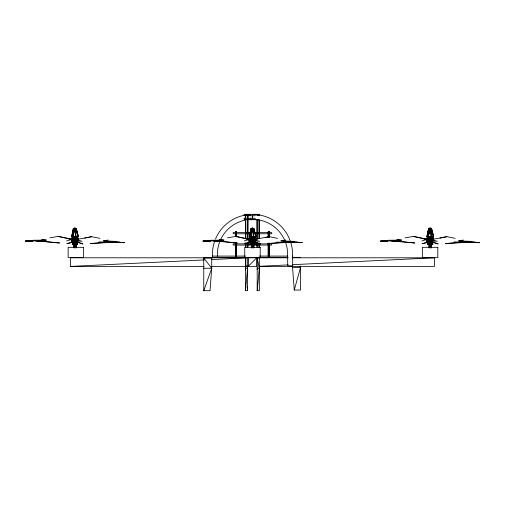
<?xml version="1.0" encoding="UTF-8"?>
<svg xmlns="http://www.w3.org/2000/svg" width="505" height="505" viewBox="0 0 505 505"><rect width="100%" height="100%" fill="white"/><g stroke="black" fill="none" stroke-linecap="round" stroke-linejoin="round"><path stroke-width="0.76" d="M76.741 242.211L78.382 242.305L71.533 242.255L71.533 238.316L74.172 238.328L71.533 238.316L71.975 242.23L74.172 242.23L71.533 242.255L71.533 238.316L78.408 238.366L76.747 238.272L76.741 239.85M71.615 238.341L73.9 238.36L72.196 238.366L71.615 242.28L73.648 242.242L73.9 238.36L71.615 238.341L71.615 242.28L73.882 242.267L73.9 238.36L72.878 238.272L72.878 242.211L71.981 238.291L73.654 238.341L73.964 240.677M71.981 238.291L71.975 242.23L74.172 242.23M73.882 242.267L72.177 242.305L72.196 238.366L73.168 242.337L73.882 242.267L73.654 238.341M247.892 257.462L247.892 265.895L245.689 265.895L245.689 257.462M245.828 257.31L245.689 265.895M254.368 239.85L254.368 238.272L256.035 238.366L249.243 238.341L249.154 242.255L251.793 242.23L249.596 242.23L249.161 238.316L251.522 238.36L251.509 242.267C246.301 244.95 250.486 232.022 249.236 242.28L256.003 242.305L254.362 242.211M251.692 241.453L251.275 238.341L249.161 238.316L251.522 238.36L251.275 242.242L249.596 242.23L249.603 238.291L251.799 238.328L250.505 238.272L250.499 242.211L249.154 242.255L251.509 242.267L250.789 242.337L249.823 238.366L249.243 238.341M251.275 238.341L251.275 242.242L249.236 242.28L249.823 238.366L251.522 238.36L251.806 239.667M428.998 240.689L428.897 242.242L426.782 242.255L428.897 242.242L428.903 238.341L428.126 238.272L427.23 238.291L427.224 242.23L426.782 242.255L426.782 238.316L426.864 242.28L433.631 242.305L431.194 242.236M433.378 239.629L433.574 238.328L426.782 238.316L428.903 238.341L426.782 238.316L427.224 242.23L428.126 242.211L428.126 238.272L428.941 240.891M431.99 239.85L431.996 238.272L432.324 239.591M429.149 238.36L427.445 238.366L427.426 242.305L429.13 242.267L428.417 242.337L427.445 238.366L426.864 238.341L429.149 238.36L428.448 238.398L428.417 242.337M432.987 239.869L432.993 238.291L431.807 238.322M77.688 244.155L72.884 244.167L72.928 237.072L71.527 236.687L74.708 237.06L78.553 236.637L76.432 237.015L78.471 236.63L76.362 228.74L74.835 228.064L73.307 228.614L71.609 236.7L73.446 237.034L73.395 244.092L77.688 244.155L75.996 244.275L75.996 247.753M251.572 247.753L251.97 244.085L249.988 244.123L255.315 244.155L251.294 244.186L251.345 237.066L250.878 236.7C244.022 237.205 261.609 237.097 254.457 236.624L255.366 237.022L256.092 236.63L253.983 228.74L252.462 228.064L250.934 228.614L249.236 236.7L250.095 237.066L249.154 236.687L252.336 237.06L252.184 236.693L250.878 236.7L251.231 228.689L252.462 228.064L253.983 228.74L255.726 236.649L255.025 237.028L255 239.888M430.184 247.74L429.528 244.268L427.609 244.123L432.943 244.155L428.922 244.186L428.966 237.066L428.499 236.7C421.713 237.198 438.984 237.079 432.078 236.624L431.68 237.015L431.668 239.376M74.626 247.785L74.046 244.306L72.701 244.104L72.752 237.047L72.897 236.656L73.446 237.034M73.168 242.337L73.2 238.398L74.772 238.385M74.746 242.28L74.481 238.417L75.737 242.28M75.813 242.368L75.838 238.429L76.236 239.736M76.665 242.046L76.653 244.193L72.36 244.123L73.395 244.092L72.752 237.047L71.527 236.687L72.474 237.066L71.981 236.675L72.897 236.656M76.684 239.9L76.703 237.041L78.553 236.637L77.398 237.028L77.379 239.888M77.05 239.995L77.063 238.423L75.535 238.398M77.183 242.533L77.17 244.111L75.996 244.275L76.167 247.766M77.202 239.376L77.221 237.015L76.829 236.624M77.36 242.034L77.347 244.174L75.756 244.313L75.763 247.791L75.39 244.085M77.953 239.976L77.966 238.398L76.501 238.385M252.254 247.785L251.673 244.306L250.328 244.104L250.518 236.656L251.073 237.034L251.023 244.092L251.907 244.268L252.557 247.74M251.673 244.306L250.512 244.167L250.556 237.072L249.842 236.7L251.345 237.066L250.512 244.167L250.051 244.149L251.673 244.306L251.673 247.778M250.789 242.337L250.821 238.398L251.522 238.36M252.367 242.28L252.399 238.385M253.365 242.28L253.466 238.429L253.864 239.736M254.293 242.046L254.28 244.193L250.512 244.167M254.305 239.9L254.324 237.041L254.81 236.662M254.678 239.995L254.69 238.423L253.163 238.398M254.804 242.533L254.791 244.111L253.617 244.275L253.624 247.753M254.829 239.376L254.842 237.015L256.092 236.63L253.687 228.658L250.934 228.614L249.603 236.675L251.073 237.034M254.987 242.034L254.975 244.174L253.617 244.275L253.788 247.766M255.581 239.976L255.587 238.398L254.129 238.385M429.875 247.785L429.294 244.306L427.95 244.104L428 237.047L428.145 236.656L428.695 237.034L428.644 244.092L428 237.047L426.776 236.687L427.722 237.066L426.858 236.7L428.562 228.614L430.083 228.064L431.611 228.74L433.719 236.63L431.68 237.015M429.294 244.306L428.133 244.167L428.183 237.072L427.464 236.7L428.966 237.066L428.133 244.167L427.672 244.149L429.294 244.306L429.3 247.778M429.995 242.28L430.02 238.385M431.081 240.001L431.087 238.429L431.485 239.736M431.529 239.919L431.535 238.36L433.574 238.328M431.642 242.52L431.636 244.092L431.882 241.971M431.92 241.333L431.901 244.193L428.133 244.167M431.933 239.9L431.952 237.041L433.801 236.637L432.646 237.028L432.627 239.888M432.299 239.995L432.312 238.423L430.784 238.398M432.431 242.533L432.419 244.111L431.245 244.275L431.245 247.753M432.45 239.376L432.469 237.015L432.078 236.624M432.608 242.034L432.596 244.174L431.245 244.275L431.415 247.766M433.202 239.976L433.214 238.398L431.75 238.385M212.397 257.462L212.422 254.394A39.971 39.971 0 0 1 214.631 241.295M217.371 256.54L217.39 254.242A34.858 34.858 0 0 1 220.047 240.904M245.689 238.328L245.689 214.423L247.892 214.423L247.753 239.395M252.266 218.678L252.374 215.13M77.398 237.028L78.098 236.649L76.362 228.74L74.835 228.064L73.61 228.689L73.25 236.7L73.717 237.066L74.052 247.778L73.812 244.281L72.423 244.149L74.046 244.306M431.611 228.74L431.017 228.784L431.188 236.681L431.005 237.053L429.812 236.693L431.952 237.041L433.347 236.649L431.017 228.784L430.083 228.064L428.859 228.689L428.499 236.7L429.957 237.06L429.812 236.693L428.499 236.7L430.083 228.064L431.611 228.74L433.347 236.649L432.646 237.028M203.768 258.011L211.721 268.243L210.036 290.697L203.768 290.697L203.768 258.011L211.721 258.011L211.721 268.243L203.768 290.697M73.945 247.753L74.342 244.085M75.895 247.785L76.23 244.3L77.631 244.13L75.996 244.275M247.589 266.665L247.589 290.697L245.43 290.697L247.589 268.243L247.122 266.047M253.523 247.785L253.857 244.3L255.252 244.13L253.617 244.275M257.184 290.697L259.343 268.243L257.184 258.011L259.343 258.011L259.343 290.697L257.184 290.697L257.184 258.011M429.193 247.753L429.591 244.085M431.144 247.785L431.478 244.3L432.88 244.13L431.245 244.275M74.797 230.785L74.835 228.064L73.25 236.7L72.215 236.7L73.717 237.066L72.884 244.167M252.26 232.25L252.462 228.064L250.878 236.7M430.045 230.785L430.083 228.064M76.47 243.385L76.634 241.971M76.886 239.843L77.221 237.015L78.471 236.63L76.066 228.658L73.307 228.614L72.101 235.942L73.907 228.569L74.014 232.237M254.507 239.843L254.842 237.015L254.059 237.015M433.429 239.42L433.486 238.972L429.218 240.279L428.758 240.917L438.106 243.94L428.758 240.917L437.248 241.257L431.188 239.629L429.218 240.279L429.433 240.948L432.949 242.463L432.236 242.356M427.445 238.366L426.864 242.28L429.13 242.267M427.35 235.942L428.562 228.614L431.314 228.658L433.719 236.63L432.469 237.015L432.135 239.843L431.952 237.041M245.651 270.566L245.733 266.779M428.278 232.256L429.155 228.569L429.307 233.708M76.362 228.74L73.61 228.689L71.609 236.7L72.928 237.072M253.983 228.74L251.231 228.689L249.236 236.7L250.556 237.072M431.017 228.784L428.859 228.689L426.858 236.7L428.183 237.072M300.525 266.009L300.525 290.04L294.257 290.04L300.525 267.587L299.591 266.381M73.503 240.917L74.184 240.948L75.933 239.629L81.999 241.257L73.503 240.917L82.858 243.94L73.503 240.917L73.97 240.279L75.933 239.629L91.601 236.675L99.927 238.354M251.13 240.917L251.812 240.948L253.56 239.629L259.627 241.257L251.13 240.917L260.479 243.94L251.13 240.917L251.591 240.279L253.56 239.629L269.222 236.681L277.554 238.354M252.816 247.74L253.018 244.085M430.443 247.74L430.639 244.085M258.143 215.016L259.21 214.303L259.21 215.73M428.013 242.242L422.136 243.688L428.013 242.242L429.187 241.459M77.17 239.597L78.237 238.972L76.539 239.616M254.798 239.597L255.858 238.972L254.16 239.616M432.419 239.597L433.486 238.972M248.252 214.303L244.931 215.73L244.931 214.303M246.263 219.138L244.931 219.707L244.931 218.28M72.045 242.356L72.764 242.242L66.887 243.688L73.421 241.8M249.672 242.356L250.385 242.242L244.515 243.688L251.048 241.8M427.299 242.356L428.676 241.8M255.681 214.776L257.077 214.303M255.025 237.028L256.174 236.637L252.184 236.693L253.384 237.053L253.567 236.681L253.39 228.784L252.462 228.064M66.628 240.967L71.502 239.515M244.256 240.967L249.123 239.515L235.797 236.403L227.458 237.83M421.883 240.967L426.75 239.515L413.425 236.403L405.086 237.83M75.769 228.784L75.939 236.681L75.756 237.053L74.563 236.693L74.708 237.06L73.25 236.7L76.703 237.041L78.098 236.649L75.769 228.784L74.835 228.064M252.254 228.765L253.567 236.681L254.324 237.041L255.726 236.649L253.39 228.784M41.644 239.282L46.346 240.109L25.25 241.137L32.206 240.79M203.61 241.068L203.004 241.131L209.827 240.79L202.877 241.137L223.968 240.109L219.271 239.288M381.237 241.068L380.631 241.131L387.455 240.79L380.499 241.137L401.595 240.109L396.892 239.282M103.411 240.879L116.592 241.409L113.309 241.914L124.375 242.665L107.893 242.558L119.085 242.236L124.501 242.646L103.411 240.879L108.114 240.052M302.123 242.646L285.521 242.558L296.706 242.236L302.123 242.646L281.039 240.879L285.735 240.052M458.66 240.879L471.84 241.409L468.558 241.914L479.624 242.665L463.142 242.558L474.334 242.236L479.75 242.646L458.66 240.879L463.363 240.052M76.987 242.356L77.701 242.463L74.184 240.948L73.97 240.279L75.971 239.831M257.544 243.151L251.812 240.948L251.591 240.279L253.592 239.831M87.51 237.584L91.601 236.675M265.138 237.584L269.222 236.681M442.759 237.584L446.849 236.675L455.175 238.354M84.701 238.164L86.153 237.887M439.95 238.164L441.402 237.887M49.837 237.83L58.176 236.403L72.745 239.37M446.849 236.675L431.188 239.629L429.433 240.948L428.758 240.917M72.36 244.123L77.347 244.174L77.151 242.034M251.294 244.186L255.315 244.155M428.922 244.186L432.943 244.155M32.907 240.872L25.383 241.131L32.352 240.866M30.672 240.74L29.441 240.885L32.427 240.942M208.294 240.74L207.063 240.885L210.168 241.018M385.921 240.74L384.69 240.885L387.676 240.942M102.319 242.64L90.136 243.543L109.755 242.457M104.585 242.52L122.627 242.545M279.947 242.64L267.764 243.543L287.383 242.457M282.213 242.52L297.287 242.312L301.996 242.671L301.39 242.608M457.568 242.64L445.385 243.543L465.004 242.457M460.592 242.476L477.881 242.545M246.579 257.796L70.435 257.796L70.435 266.425L204.115 259.936M211.191 259.595L246.579 257.878M259.128 266.312L288.222 264.898M292.944 264.67L434.489 257.796L434.489 266.425L259.128 266.425M27.125 241.03L36.442 240.771L33.16 240.266L46.346 240.109M107.893 242.558L120.31 242.406L98.892 242.141L120.31 242.406L119.085 242.236M205.415 240.872L209.973 240.866M204.746 241.03L214.07 240.771L210.787 240.266L223.968 240.109M285.521 242.558L297.937 242.406L276.513 242.141M382.373 241.03L391.691 240.771L388.408 240.266L401.595 240.109M463.142 242.558L475.558 242.406L454.14 242.141L475.558 242.406L474.334 242.236M76.558 238.322L77.745 238.291M254.179 238.322L255.372 238.291M251.509 242.267L249.805 242.305L249.823 238.366L252.109 238.417L253.434 242.368M428.695 237.034L427.23 236.675L428.145 236.656M77.183 236.662L75.939 236.681L74.626 228.765M432.431 236.662L431.188 236.681L429.875 228.765M76.432 238.379L78.408 238.366L76.287 238.36L78.325 238.328L76.747 238.335L77.076 239.591M254.053 238.379L256.035 238.366L254.375 238.335L254.697 239.591M431.68 238.379L433.656 238.366L431.535 238.36M71.533 242.255L73.648 242.242M77.732 242.23L76.539 242.236L78.382 242.305L76.47 242.299M249.596 242.23L251.793 242.23M428.688 242.23L427.224 242.23L428.897 242.242M244.199 214.303L246.333 215.73L244.199 215.73L244.199 214.303L259.21 214.303M259.21 214.423L257.007 214.423L257.007 215.193M247.728 215.73L255.151 215.73L255.151 214.303L257.809 215.446M244.199 218.28L246.333 219.707L244.199 219.707L244.199 218.28L246.333 218.28M247.728 218.28L255.151 218.28L255.151 219.707M258.497 219.707L247.728 219.707A34.858 34.858 0 0 1 252.248 219.391M250.493 232.578L233.177 232.578L233.177 233.771L250.493 233.771M254.425 232.578L271.74 232.578L271.74 233.771L255.214 233.771M252.064 243.871L233.177 243.871L233.177 245.064L271.74 245.064L271.74 243.871L254.425 243.871M245.386 256.079L212.359 256.079L212.359 257.342L246.169 257.342M259.538 256.079L287.844 256.079M256.395 257.342L287.844 257.342M292.572 257.354L300.525 257.354M288.222 257.796L248.144 257.796L248.144 266.425L256.774 257.796L256.774 266.425L211.191 266.425M292.155 257.796L434.489 257.796M70.435 266.425L204.115 266.425M292.572 266.009L292.572 267.587L300.525 267.587M203.768 268.243L211.721 268.243M245.43 268.243L247.589 268.243M259.343 268.243L257.184 268.243L257.335 269.79M465.484 242.299L474.915 242.312M287.856 242.299L297.937 242.406L286.745 242.267M110.235 242.299L119.66 242.312M76.728 242.248L78.3 242.267M396.28 241.137L400.819 241.226M431.99 242.211L432.981 242.23M210.048 240.942L207.063 240.885L210.168 240.954M218.659 241.137L223.191 241.226M41.031 241.137L45.57 241.226M433.631 242.305L431.718 242.299M254.589 242.274L256.003 242.305M397.454 241.137L400.604 241.207M219.827 241.137L222.976 241.207M42.205 241.137L45.349 241.207M254.097 242.299L255.562 242.337L254.444 242.286M387.6 240.866L385.34 240.803L387.695 240.879M207.713 240.803L210.074 240.879M30.092 240.803L32.446 240.879M281.039 240.879L294.219 241.409L290.937 241.914L300.254 242.545M390.895 241.15L397.107 241.409L395.876 241.1M213.274 241.15L219.479 241.409L218.255 241.1M35.647 241.15L41.858 241.409L40.627 241.1M392.631 241.137L397.107 241.409M215.004 241.137L219.479 241.409M37.383 241.137L41.858 241.409M395.245 241.302L414.858 243.006L401.904 241.617M217.623 241.302L237.236 243.006L224.283 241.617M39.996 241.302L59.609 243.006L46.656 241.617M396.633 241.163L400.402 241.491M219.006 241.163L222.774 241.491M41.385 241.163L45.153 241.491M427.95 244.104L429.528 244.268L429.534 247.74M250.328 244.104L251.907 244.268L251.907 247.74M72.701 244.104L74.279 244.268L74.929 247.74M427.609 244.123L429.061 244.281L429.231 247.772M249.988 244.123L251.433 244.281L251.604 247.772M297.287 242.312L296.706 242.236L297.937 242.406M235.797 236.403L250.373 239.37M413.425 236.403L427.994 239.37M429.218 240.279L432.349 240.904M251.591 240.279L254.722 240.904M73.97 240.279L77.101 240.904M58.176 236.403L73.705 239.85L73.566 240.285L68.282 238.676M428.859 228.689L430.298 228.588L431.592 234.434M251.231 228.689L252.67 228.588L253.807 233.701M73.61 228.689L75.043 228.588L76.021 232.975M246.333 214.303L250.518 215.73L250.518 214.303M247.728 218.76L250.518 219.707L250.518 218.28M252.292 244.199L253.125 247.791M74.664 244.199L75.504 247.791M429.913 244.199L430.752 247.791M430.986 242.28L429.73 238.417L428.448 238.398L429.704 242.362M250.821 238.398L252.077 242.362M73.2 238.398L74.456 242.362M250.505 238.272L251.111 240.235M72.878 238.272L73.49 240.235M427.23 238.291L428.126 242.211M249.603 238.291L250.499 242.211M432.312 238.423L432.602 239.723M254.69 238.423L254.981 239.723M77.063 238.423L77.353 239.723M430.437 244.268L431.017 247.747L431.005 244.313L432.596 244.174L432.4 242.034M252.809 244.268L253.39 247.747L253.384 244.313L254.975 244.174L254.779 242.034M433.214 238.398L433.378 239.963M255.587 238.398L255.757 239.963M431.314 228.658L431.661 232.281M253.687 228.658L254.034 232.281M247.216 286.827L247.589 290.697M76.066 228.658L76.343 231.555M251.023 244.092L250.373 237.047L249.603 236.675L251.528 228.569L251.724 235.172M254.324 237.041L254.583 239.894M76.703 237.041L76.962 239.894M292.572 267.587L294.257 290.04M252.626 215.13L252.734 218.678M245.689 214.423L245.828 238.644M269.197 237.091L269.133 231.713L269.133 237.091M269.272 243.24L269.43 256.3L269.443 243.24M236.372 236.321L236.315 231.713L236.315 236.321M236.271 242.469L236.441 256.3M431.478 244.3L431.485 247.772M430.108 244.319L430.108 247.791M429.061 244.281L429.061 247.759M253.857 244.3L253.857 247.772M251.433 244.281L251.433 247.759M76.23 244.3L76.236 247.772M75.188 244.268L75.188 247.74M74.86 244.319L74.86 247.791M74.285 247.74L74.279 244.268L73.812 244.281L73.812 247.759M292.559 256.079L292.559 257.342M269.443 237.091L269.443 231.713L268.193 231.713L268.193 237.091M269.133 243.24L269.133 256.3M268.963 231.713L268.963 237.091M268.963 243.24L268.963 256.3M268.471 231.713L268.471 237.091M268.471 243.24L268.471 256.3M268.363 231.713L268.363 237.091M268.363 243.24L268.363 256.3M268.294 231.713L268.294 237.091M268.294 243.24L268.294 256.3M268.193 243.24L268.193 256.3M259.21 219.681L259.21 238.328M259.21 242.842L259.21 246.591M259.071 220.06L259.071 238.644M259.071 243.082L259.071 247.444M258.472 214.303L258.472 215.73M257.146 219.391L257.146 239.395M257.146 242.356L257.146 247.444M257.007 219.681L257.007 239.099M257.007 242.842L257.007 246.591M252.481 244.319L252.481 247.791M247.892 214.423L247.892 239.099M247.892 242.842L247.892 246.591M247.753 242.356L247.753 247.444M245.828 243.082L245.828 247.444M245.689 242.842L245.689 246.591M245.43 266.665L245.43 290.697M236.624 237.091L236.624 231.713L235.374 231.713L235.374 236.321M236.624 242.469L236.447 256.3M236.447 231.713L236.447 236.321M236.315 242.469L236.315 256.3M236.144 242.469L236.144 256.3M235.545 231.713L235.545 236.321M235.545 242.469L235.545 256.3M235.482 231.713L235.482 236.321M235.482 242.469L235.482 256.3M235.374 242.469L235.374 256.3M220.988 238.833A34.858 34.858 0 0 1 245.449 220.06M215.465 239.099A39.971 39.971 0 0 1 246.137 214.915M247.696 214.701A39.971 39.971 0 0 1 250.827 214.455M252.759 219.391A34.851 34.851 0 0 1 284.662 240.21M285.508 242.318A34.851 34.851 0 0 1 287.61 254.242L287.724 265.744L292.692 265.895L292.578 254.394A39.971 39.971 0 0 0 252.607 214.423M251.332 239.85L251.193 240.285L245.903 238.676L251.332 239.85M428.953 239.85L428.814 240.285L423.531 238.676L428.953 239.85M83.59 247.324L68.131 247.324L68.131 257.493L83.59 257.493L83.59 247.324M260.189 247.324L244.736 247.33L244.736 257.5L260.189 257.5L260.189 247.324M437.81 247.324L422.357 247.324L422.357 257.493L437.81 257.493L437.81 247.324M236.201 236.321L236.144 231.713L236.144 236.321"/></g></svg>
